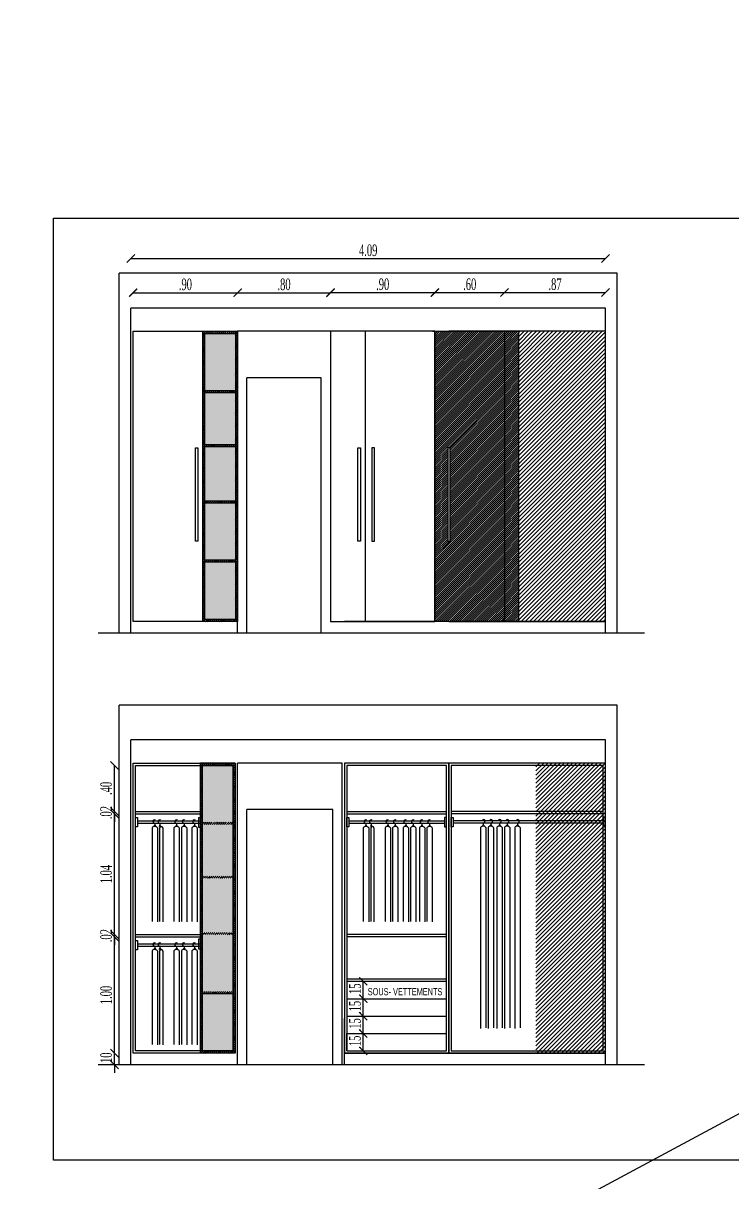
# Model space of a CAD drawing. Header units: inches. Extents: x -90 to 340, y -48 to 179.
# Drawn here: x 130.19 to 136.31, y 3.75 to 13.74 of the extents above; entities that cross this region are included whole.
import ezdxf

# ---------------------------------------------------------------- set-up
doc = ezdxf.new("R2010")
doc.units = ezdxf.units.IN
doc.header["$MEASUREMENT"] = 0
doc.layers.get('Defpoints').update_dxf_attribs({"lineweight": 15})
doc.layers.add('TEXTE', color=1, linetype='Continuous', lineweight=20)
doc.styles.add('facade', font='times.ttf', dxfattribs={"width": 0.6})
doc.styles.add('style2', font='swisscl.ttf')
doc.dimstyles.new('facade', dxfattribs={"dimscale": 0, "dimtxt": 0.08, "dimasz": 0.04, "dimexe": 0.1, "dimexo": 0.15, "dimgap": 0.01, "dimtad": 1, "dimzin": 4, "dimdsep": 46, "dimtxsty": 'facade', "dimblk": 'ARCHTICK', "dimcen": 0, "dimse1": 1, "dimse2": 1, "dimclrd": 140, "dimclre": 253, "dimclrt": 2, "dimazin": 1, "dimtm": 1e-09, "dimtfac": 1, "dimtix": 1, "dimtmove": 1, "dimatfit": 3, "dimldrblk": 'ARCHTICK', "dimfxl": 0.1, "dimtzin": 0, "dimlwd": -1, "dimarcsym": 0})

# ---------------------------------------------------------------- blocks, each defined once
blk = doc.blocks.new('_ArchTick')
at = {"color": 0, "linetype": 'ByBlock', "const_width": 0.15}
blk.add_lwpolyline([(-0.5, -0.5), (0.5, 0.5)], dxfattribs=at)
blk = doc.blocks.new('*D90')
at = {"color": 140}
blk.add_line((131.1382, 11.4141), (132.0382, 11.4141), dxfattribs=at)
at = {"layer": 'Defpoints', "color": 0}
for p in [(132.0382, 11.4141), (131.1382, 11.0813), (132.0382, 11.0813)]:
    blk.add_point(p, dxfattribs=at)
at = {"color": 140, "xscale": 0.07, "yscale": 0.07, "zscale": 0.07, "rotation": 180}
blk.add_blockref('_ArchTick', (131.1382, 11.4141), dxfattribs=at)
at = {"color": 140, "xscale": 0.07, "yscale": 0.07, "zscale": 0.07}
blk.add_blockref('_ArchTick', (132.0382, 11.4141), dxfattribs=at)
at = {"color": 6, "insert": (131.5882, 11.4851), "char_height": 0.1, "attachment_point": 5, "style": 'facade'}
blk.add_mtext('.90', dxfattribs=at)
blk = doc.blocks.new('*D82')
at = {"color": 140}
blk.add_line((132.0382, 11.4141), (132.8382, 11.4141), dxfattribs=at)
at = {"layer": 'Defpoints', "color": 0}
for p in [(132.8382, 11.4141), (132.0382, 11.0813), (132.8382, 11.0813)]:
    blk.add_point(p, dxfattribs=at)
at = {"color": 140, "xscale": 0.07, "yscale": 0.07, "zscale": 0.07, "rotation": 180}
blk.add_blockref('_ArchTick', (132.0382, 11.4141), dxfattribs=at)
at = {"color": 140, "xscale": 0.07, "yscale": 0.07, "zscale": 0.07}
blk.add_blockref('_ArchTick', (132.8382, 11.4141), dxfattribs=at)
at = {"color": 6, "insert": (132.4382, 11.4851), "char_height": 0.1, "attachment_point": 5, "style": 'facade'}
blk.add_mtext('.80', dxfattribs=at)
blk = doc.blocks.new('*D91')
at = {"color": 140}
blk.add_line((131.1182, 11.7078), (135.2082, 11.7078), dxfattribs=at)
at = {"layer": 'Defpoints', "color": 0}
for p in [(135.2082, 11.7078), (131.1182, 11.1949), (135.2082, 11.1949)]:
    blk.add_point(p, dxfattribs=at)
at = {"color": 140, "xscale": 0.07, "yscale": 0.07, "zscale": 0.07, "rotation": 180}
blk.add_blockref('_ArchTick', (131.1182, 11.7078), dxfattribs=at)
at = {"color": 140, "xscale": 0.07, "yscale": 0.07, "zscale": 0.07}
blk.add_blockref('_ArchTick', (135.2082, 11.7078), dxfattribs=at)
at = {"color": 6, "insert": (133.1632, 11.7788), "char_height": 0.1, "attachment_point": 5, "style": 'facade'}
blk.add_mtext('4.09', dxfattribs=at)
blk = doc.blocks.new('*D92')
at = {"color": 140}
for p, q in [((130.9769, 4.8613), (130.9769, 4.9313)), ((130.9769, 4.7613), (130.9769, 4.8613)), ((130.9769, 4.7613), (130.9769, 4.6913))]:
    blk.add_line(p, q, dxfattribs=at)
at = {"layer": 'Defpoints', "color": 0}
for p in [(130.9769, 4.8613), (131.1806, 4.8613), (131.1806, 4.7613)]:
    blk.add_point(p, dxfattribs=at)
at = {"color": 140, "xscale": 0.07, "yscale": 0.07, "zscale": 0.07}
for p, rotation in [((130.9769, 4.8613), 270), ((130.9769, 4.7613), 90)]:
    blk.add_blockref('_ArchTick', p, dxfattribs=dict(at, rotation=rotation))
at = {"color": 6, "insert": (130.9059, 4.8113), "char_height": 0.1, "attachment_point": 5, "rotation": 90, "style": 'facade'}
blk.add_mtext('.10', dxfattribs=at)
blk = doc.blocks.new('*D93')
at = {"color": 140}
blk.add_line((130.9769, 4.8613), (130.9769, 5.8646), dxfattribs=at)
at = {"layer": 'Defpoints', "color": 0}
for p in [(130.9769, 5.8646), (131.1582, 5.8646), (131.1582, 4.8613)]:
    blk.add_point(p, dxfattribs=at)
at = {"color": 140, "xscale": 0.07, "yscale": 0.07, "zscale": 0.07}
for p, rotation in [((130.9769, 5.8646), 90), ((130.9769, 4.8613), 270)]:
    blk.add_blockref('_ArchTick', p, dxfattribs=dict(at, rotation=rotation))
at = {"color": 6, "insert": (130.9059, 5.363), "char_height": 0.1, "attachment_point": 5, "rotation": 90, "style": 'facade'}
blk.add_mtext('1.00', dxfattribs=at)
blk = doc.blocks.new('*D94')
at = {"color": 140}
for p, q in [((130.9769, 5.8846), (130.9769, 5.9546)), ((130.9769, 5.8646), (130.9769, 5.8846)), ((130.9769, 5.8646), (130.9769, 5.7946))]:
    blk.add_line(p, q, dxfattribs=at)
at = {"layer": 'Defpoints', "color": 0}
for p in [(130.9769, 5.8846), (131.1582, 5.8846), (131.1582, 5.8646)]:
    blk.add_point(p, dxfattribs=at)
at = {"color": 140, "xscale": 0.07, "yscale": 0.07, "zscale": 0.07}
for p, rotation in [((130.9769, 5.8846), 270), ((130.9769, 5.8646), 90)]:
    blk.add_blockref('_ArchTick', p, dxfattribs=dict(at, rotation=rotation))
at = {"color": 6, "insert": (130.9059, 5.8746), "char_height": 0.1, "attachment_point": 5, "rotation": 90, "style": 'facade'}
blk.add_mtext('.02', dxfattribs=at)
blk = doc.blocks.new('*D95')
at = {"color": 140}
blk.add_line((130.9769, 5.8846), (130.9769, 6.9246), dxfattribs=at)
at = {"layer": 'Defpoints', "color": 0}
for p in [(130.9769, 6.9246), (131.1582, 6.9246), (131.1582, 5.8846)]:
    blk.add_point(p, dxfattribs=at)
at = {"color": 140, "xscale": 0.07, "yscale": 0.07, "zscale": 0.07}
for p, rotation in [((130.9769, 6.9246), 90), ((130.9769, 5.8846), 270)]:
    blk.add_blockref('_ArchTick', p, dxfattribs=dict(at, rotation=rotation))
at = {"color": 6, "insert": (130.9059, 6.4046), "char_height": 0.1, "attachment_point": 5, "rotation": 90, "style": 'facade'}
blk.add_mtext('1.04', dxfattribs=at)
blk = doc.blocks.new('*D96')
at = {"color": 140}
for p, q in [((130.9769, 6.9446), (130.9769, 7.0146)), ((130.9769, 6.9246), (130.9769, 6.9446)), ((130.9769, 6.9246), (130.9769, 6.8546))]:
    blk.add_line(p, q, dxfattribs=at)
at = {"layer": 'Defpoints', "color": 0}
for p in [(130.9769, 6.9446), (131.1582, 6.9446), (131.1582, 6.9246)]:
    blk.add_point(p, dxfattribs=at)
at = {"color": 140, "xscale": 0.07, "yscale": 0.07, "zscale": 0.07}
for p, rotation in [((130.9769, 6.9446), 270), ((130.9769, 6.9246), 90)]:
    blk.add_blockref('_ArchTick', p, dxfattribs=dict(at, rotation=rotation))
at = {"color": 6, "insert": (130.9059, 6.9346), "char_height": 0.1, "attachment_point": 5, "rotation": 90, "style": 'facade'}
blk.add_mtext('.02', dxfattribs=at)
blk = doc.blocks.new('*D97')
at = {"color": 140}
blk.add_line((130.9769, 6.9446), (130.9769, 7.3413), dxfattribs=at)
at = {"layer": 'Defpoints', "color": 0}
for p in [(130.9769, 7.3413), (131.1582, 7.3413), (131.1582, 6.9446)]:
    blk.add_point(p, dxfattribs=at)
at = {"color": 140, "xscale": 0.07, "yscale": 0.07, "zscale": 0.07}
for p, rotation in [((130.9769, 7.3413), 90), ((130.9769, 6.9446), 270)]:
    blk.add_blockref('_ArchTick', p, dxfattribs=dict(at, rotation=rotation))
at = {"color": 6, "insert": (130.9059, 7.143), "char_height": 0.1, "attachment_point": 5, "rotation": 90, "style": 'facade'}
blk.add_mtext('.40', dxfattribs=at)
blk = doc.blocks.new('*D83')
at = {"color": 140}
blk.add_line((133.1206, 4.8813), (133.1206, 5.0313), dxfattribs=at)
at = {"layer": 'Defpoints', "color": 0}
for p in [(133.1206, 5.0313), (133.1206, 5.0313), (133.1206, 4.8813)]:
    blk.add_point(p, dxfattribs=at)
at = {"color": 140, "xscale": 0.07, "yscale": 0.07, "zscale": 0.07}
for p, rotation in [((133.1206, 5.0313), 90), ((133.1206, 4.8813), 270)]:
    blk.add_blockref('_ArchTick', p, dxfattribs=dict(at, rotation=rotation))
at = {"color": 6, "insert": (133.0496, 4.9563), "char_height": 0.1, "attachment_point": 5, "rotation": 90, "style": 'facade'}
blk.add_mtext('.15', dxfattribs=at)
blk = doc.blocks.new('*D84')
at = {"color": 140}
blk.add_line((133.1206, 5.0313), (133.1206, 5.1813), dxfattribs=at)
at = {"layer": 'Defpoints', "color": 0}
for p in [(133.0402, 5.1813), (133.1206, 5.1813), (133.1206, 5.0313)]:
    blk.add_point(p, dxfattribs=at)
at = {"color": 140, "xscale": 0.07, "yscale": 0.07, "zscale": 0.07}
for p, rotation in [((133.1206, 5.1813), 90), ((133.1206, 5.0313), 270)]:
    blk.add_blockref('_ArchTick', p, dxfattribs=dict(at, rotation=rotation))
at = {"color": 6, "insert": (133.0496, 5.1063), "char_height": 0.1, "attachment_point": 5, "rotation": 90, "style": 'facade'}
blk.add_mtext('.15', dxfattribs=at)
blk = doc.blocks.new('*D85')
at = {"color": 140}
blk.add_line((133.1206, 5.1813), (133.1206, 5.3313), dxfattribs=at)
at = {"layer": 'Defpoints', "color": 0}
for p in [(133.0402, 5.3313), (133.1206, 5.3313), (133.0402, 5.1813)]:
    blk.add_point(p, dxfattribs=at)
at = {"color": 140, "xscale": 0.07, "yscale": 0.07, "zscale": 0.07}
for p, rotation in [((133.1206, 5.3313), 90), ((133.1206, 5.1813), 270)]:
    blk.add_blockref('_ArchTick', p, dxfattribs=dict(at, rotation=rotation))
at = {"color": 6, "insert": (133.0496, 5.2563), "char_height": 0.1, "attachment_point": 5, "rotation": 90, "style": 'facade'}
blk.add_mtext('.15', dxfattribs=at)
blk = doc.blocks.new('*D86')
at = {"color": 140}
blk.add_line((133.1206, 5.3313), (133.1206, 5.4813), dxfattribs=at)
at = {"layer": 'Defpoints', "color": 0}
for p in [(133.0402, 5.4813), (133.1206, 5.4813), (133.0402, 5.3313)]:
    blk.add_point(p, dxfattribs=at)
at = {"color": 140, "xscale": 0.07, "yscale": 0.07, "zscale": 0.07}
for p, rotation in [((133.1206, 5.4813), 90), ((133.1206, 5.3313), 270)]:
    blk.add_blockref('_ArchTick', p, dxfattribs=dict(at, rotation=rotation))
at = {"color": 6, "insert": (133.0496, 5.4063), "char_height": 0.1, "attachment_point": 5, "rotation": 90, "style": 'facade'}
blk.add_mtext('.15', dxfattribs=at)
blk = doc.blocks.new('*D87')
at = {"color": 140}
blk.add_line((132.8382, 11.415), (133.7382, 11.415), dxfattribs=at)
at = {"layer": 'Defpoints', "color": 0}
for p in [(133.7382, 11.415), (132.8382, 11.0813), (133.7382, 11.0813)]:
    blk.add_point(p, dxfattribs=at)
at = {"color": 140, "xscale": 0.07, "yscale": 0.07, "zscale": 0.07, "rotation": 180}
blk.add_blockref('_ArchTick', (132.8382, 11.415), dxfattribs=at)
at = {"color": 140, "xscale": 0.07, "yscale": 0.07, "zscale": 0.07}
blk.add_blockref('_ArchTick', (133.7382, 11.415), dxfattribs=at)
at = {"color": 6, "insert": (133.2882, 11.486), "char_height": 0.1, "attachment_point": 5, "style": 'facade'}
blk.add_mtext('.90', dxfattribs=at)
blk = doc.blocks.new('*D88')
at = {"color": 140}
blk.add_line((133.7382, 11.415), (134.3382, 11.415), dxfattribs=at)
at = {"layer": 'Defpoints', "color": 0}
for p in [(134.3382, 11.415), (133.7382, 11.0813), (134.3382, 11.0813)]:
    blk.add_point(p, dxfattribs=at)
at = {"color": 140, "xscale": 0.07, "yscale": 0.07, "zscale": 0.07, "rotation": 180}
blk.add_blockref('_ArchTick', (133.7382, 11.415), dxfattribs=at)
at = {"color": 140, "xscale": 0.07, "yscale": 0.07, "zscale": 0.07}
blk.add_blockref('_ArchTick', (134.3382, 11.415), dxfattribs=at)
at = {"color": 6, "insert": (134.0382, 11.486), "char_height": 0.1, "attachment_point": 5, "style": 'facade'}
blk.add_mtext('.60', dxfattribs=at)
blk = doc.blocks.new('*D89')
at = {"color": 140}
blk.add_line((134.3382, 11.415), (135.2082, 11.415), dxfattribs=at)
at = {"layer": 'Defpoints', "color": 0}
for p in [(135.2082, 11.415), (134.3382, 11.0813), (135.2082, 11.0813)]:
    blk.add_point(p, dxfattribs=at)
at = {"color": 140, "xscale": 0.07, "yscale": 0.07, "zscale": 0.07, "rotation": 180}
blk.add_blockref('_ArchTick', (134.3382, 11.415), dxfattribs=at)
at = {"color": 140, "xscale": 0.07, "yscale": 0.07, "zscale": 0.07}
blk.add_blockref('_ArchTick', (135.2082, 11.415), dxfattribs=at)
at = {"color": 6, "insert": (134.7732, 11.486), "char_height": 0.1, "attachment_point": 5, "style": 'facade'}
blk.add_mtext('.87', dxfattribs=at)

msp = doc.modelspace()

# ---------------------------------------------------------------- hatches: boundary and pattern name
h = msp.add_hatch()
h.set_pattern_fill('ANSI31', color=44, scale=0.1, style=0)
h.paths.add_polyline_path([(132.03825, 11.08125), (131.73825, 11.08125), (131.73825, 8.58125), (132.03825, 8.58125)])
h.paths.add_polyline_path([(132.02025, 8.59925), (131.75625, 8.59925), (131.75625, 11.06325), (132.02025, 11.06325)], flags=16)
h.paths.add_polyline_path([(131.75625, 10.10682), (131.75625, 10.08882), (132.02025, 10.08882), (132.02025, 10.10682)], flags=0)
h.paths.add_polyline_path([(132.02025, 10.55313), (132.02025, 10.57113), (131.75625, 10.57113), (131.75625, 10.55313)], flags=0)
h.paths.add_polyline_path([(131.75625, 9.62216), (131.75625, 9.60416), (132.02025, 9.60416), (132.02025, 9.62216)], flags=0)
h.paths.add_polyline_path([(131.75625, 9.11305), (131.75625, 9.09505), (132.02025, 9.09505), (132.02025, 9.11305)], flags=0)
h = msp.add_hatch(color=33)
h.set_gradient(color1=(153, 114, 76), one_color=1, tint=1, name='INVCYLINDER')
h.paths.add_polyline_path([(132.02025, 10.57113), (132.02025, 11.06325), (131.75625, 11.06325), (131.75625, 10.57113)])
h = msp.add_hatch()
h.set_pattern_fill('ANSI31', color=44, scale=0.1, style=0)
h.paths.add_polyline_path([(143.17663, 11.08125), (142.72663, 11.08125), (142.72663, 8.58125), (143.17663, 8.58125)])
h.paths.add_polyline_path([(142.79807, 10.07785), (142.79807, 9.27438), (142.77601, 9.27438), (142.77601, 10.07785)], flags=16)
h.paths.add_polyline_path([(137.82663, 11.08125), (137.37663, 11.08125), (137.37663, 8.58125), (137.82663, 8.58125)])
h.paths.add_polyline_path([(137.75519, 10.07785), (137.77725, 10.07785), (137.77725, 9.27438), (137.75519, 9.27438)], flags=16)
h.paths.add_polyline_path([(134.33825, 11.08125), (133.73825, 11.08125), (133.73825, 8.58125), (134.33825, 8.58125)])
h.paths.add_polyline_path([(133.8705, 9.27438), (133.84844, 9.27438), (133.84844, 10.07785), (133.8705, 10.07785)], flags=16)
h = msp.add_hatch()
h.set_pattern_fill('ANSI31', color=44, scale=0.1, style=0)
h.paths.add_polyline_path([(134.45825, 11.08125), (134.33825, 11.08125), (134.33825, 8.58125), (134.45825, 8.58125)])
h = msp.add_hatch()
h.set_pattern_fill('ANSI31', color=256, scale=0.2, style=0)
h.paths.add_polyline_path([(135.20825, 11.08125), (134.45825, 11.08125), (134.45825, 8.58125), (135.20825, 8.58125)])
h = msp.add_hatch(color=33)
h.set_gradient(color1=(153, 114, 76), one_color=1, tint=1, name='INVCYLINDER')
h.paths.add_polyline_path([(132.02025, 10.55313), (131.75625, 10.55313), (131.75625, 10.10682), (132.02025, 10.10682)])
h = msp.add_hatch(color=33)
h.set_gradient(color1=(153, 114, 76), one_color=1, tint=1, name='INVCYLINDER')
h.paths.add_polyline_path([(132.02025, 10.08882), (131.75625, 10.08882), (131.75625, 9.62216), (132.02025, 9.62216)])
h = msp.add_hatch(color=33)
h.set_gradient(color1=(153, 114, 76), one_color=1, tint=1, name='INVCYLINDER')
h.paths.add_polyline_path([(132.02025, 9.60416), (131.75625, 9.60416), (131.75625, 9.11305), (132.02025, 9.11305)])
h = msp.add_hatch(color=33)
h.set_gradient(color1=(153, 114, 76), one_color=1, tint=1, name='INVCYLINDER')
h.paths.add_polyline_path([(132.02025, 9.09505), (131.75625, 9.09505), (131.75625, 8.59925), (132.02025, 8.59925)])
h = msp.add_hatch()
h.set_pattern_fill('ANSI31', color=44, scale=0.1, style=0)
h.set_pattern_definition([(45, (-0.02, -3.719946), (-0.0088388348, 0.0088388348), [])])
h.paths.add_polyline_path([(132.01825, 7.36131), (131.71825, 7.36131), (131.71825, 4.86131), (132.01825, 4.86131)])
h.paths.add_polyline_path([(132.00025, 4.87931), (131.73625, 4.87931), (131.73625, 7.34331), (132.00025, 7.34331)], flags=16)
h.paths.add_polyline_path([(131.73625, 6.38688), (131.73625, 6.36888), (132.00025, 6.36888), (132.00025, 6.38688)], flags=0)
h.paths.add_polyline_path([(132.00025, 6.83318), (132.00025, 6.85118), (131.73625, 6.85118), (131.73625, 6.83318)], flags=0)
h.paths.add_polyline_path([(131.73625, 5.90221), (131.73625, 5.88421), (132.00025, 5.88421), (132.00025, 5.90221)], flags=0)
h.paths.add_polyline_path([(131.73625, 5.39311), (131.73625, 5.37511), (132.00025, 5.37511), (132.00025, 5.39311)], flags=0)
h = msp.add_hatch(color=33)
h.set_gradient(color1=(153, 114, 76), one_color=1, tint=1, name='INVCYLINDER')
h.paths.add_polyline_path([(132.00025, 6.85118), (132.00025, 7.34331), (131.73625, 7.34331), (131.73625, 6.85118)])
h = msp.add_hatch()
h.set_pattern_fill('ANSI31', color=256, scale=0.2, style=0)
h.paths.add_polyline_path([(134.60825, 4.86131), (135.20825, 4.86131), (135.20825, 7.36131), (134.60825, 7.36131)])
h = msp.add_hatch(color=33)
h.set_gradient(color1=(153, 114, 76), one_color=1, tint=1, name='INVCYLINDER')
h.paths.add_polyline_path([(132.00025, 6.83318), (131.73625, 6.83318), (131.73625, 6.38688), (132.00025, 6.38688)])
h = msp.add_hatch(color=33)
h.set_gradient(color1=(153, 114, 76), one_color=1, tint=1, name='INVCYLINDER')
h.paths.add_polyline_path([(132.00025, 6.36888), (131.73625, 6.36888), (131.73625, 5.90221), (132.00025, 5.90221)])
h = msp.add_hatch(color=33)
h.set_gradient(color1=(153, 114, 76), one_color=1, tint=1, name='INVCYLINDER')
h.paths.add_polyline_path([(132.00025, 5.88421), (131.73625, 5.88421), (131.73625, 5.39311), (132.00025, 5.39311)])
h = msp.add_hatch(color=33)
h.set_gradient(color1=(153, 114, 76), one_color=1, tint=1, name='INVCYLINDER')
h.paths.add_polyline_path([(132.00025, 5.37511), (131.73625, 5.37511), (131.73625, 4.87931), (132.00025, 4.87931)])

# ---------------------------------------------------------------- linework, layer by layer
for p, q in [((191.65262, 34.06126), (117.50468, -5.79253)), ((131.13825, 11.08125), (131.73825, 11.08125)), ((131.73825, 11.08125), (131.73825, 8.58125)), ((132.93825, 11.08125), (132.03825, 11.08125)), ((132.03825, 8.48125), (132.03825, 11.08125)), ((133.13825, 11.08125), (133.13825, 8.58125)), ((133.71825, 11.08125), (133.73825, 11.08125)), ((133.73825, 11.08125), (133.73825, 8.58125)), ((133.73825, 11.08125), (134.33825, 11.08125)), ((133.85825, 11.08125), (134.45825, 11.08125)), ((134.33825, 11.08125), (134.33825, 8.58125)), ((134.45825, 11.08125), (134.45825, 8.58125)), ((135.20825, 8.58125), (135.20825, 11.08125)), ((132.75825, 10.68125), (132.11825, 10.68125)), ((132.11825, 8.48125), (132.11825, 10.68125)), ((132.75825, 8.48125), (132.75825, 10.68125)), ((131.75625, 10.57113), (132.02025, 10.57113)), ((131.75625, 10.55313), (132.02025, 10.55313)), ((131.75625, 10.10682), (132.02025, 10.10682)), ((131.75625, 10.08882), (132.02025, 10.08882)), ((131.75625, 9.62216), (132.02025, 9.62216)), ((131.75625, 9.60416), (132.02025, 9.60416)), ((131.75625, 9.11305), (132.02025, 9.11305)), ((131.75625, 9.09505), (132.02025, 9.09505)), ((135.20825, 8.58125), (132.95825, 8.58125)), ((132.01825, 7.36131), (131.71825, 7.36131)), ((131.71825, 7.36131), (131.71825, 4.86131)), ((132.93825, 7.36131), (132.03825, 7.36131)), ((132.03825, 4.76131), (132.03825, 7.36131)), ((132.93825, 4.76131), (132.93825, 7.36131)), ((135.20825, 4.86131), (135.20825, 7.36131)), ((131.15825, 6.94464), (131.71825, 6.94464)), ((131.15825, 6.92464), (131.71825, 6.92464)), ((131.15825, 6.92464), (131.71825, 6.92464)), ((132.85825, 6.96131), (132.11825, 6.96131)), ((132.11825, 4.76131), (132.11825, 6.96131)), ((132.85825, 4.76131), (132.85825, 6.96131)), ((132.97825, 6.94464), (133.83825, 6.94464)), ((132.97825, 6.92464), (133.83825, 6.92464)), ((132.97825, 6.92464), (133.83825, 6.92464)), ((135.18825, 6.94464), (133.87825, 6.94464)), ((135.18825, 6.92464), (133.87825, 6.92464)), ((131.17601, 6.86266), (131.71825, 6.86266)), ((131.17601, 6.84266), (131.71825, 6.84266)), ((131.30138, 6.80417), (131.30138, 5.99643)), ((131.32387, 6.82646), (131.3146, 6.81375)), ((131.32387, 6.83801), (131.32387, 6.82646)), ((131.32387, 6.82646), (131.33424, 6.81366)), ((131.34741, 6.80336), (131.34741, 5.99338)), ((131.36892, 6.82646), (131.35965, 6.81375)), ((131.36642, 6.80417), (131.36642, 5.99643)), ((131.36892, 6.83801), (131.36892, 6.82646)), ((131.36892, 6.82646), (131.37928, 6.81366)), ((131.39245, 6.80336), (131.39245, 5.99338)), ((131.48901, 6.80417), (131.48901, 5.99643)), ((131.51151, 6.82646), (131.50224, 6.81375)), ((131.51151, 6.83801), (131.51151, 6.82646)), ((131.51151, 6.82646), (131.52188, 6.81366)), ((131.53504, 6.80336), (131.53504, 5.99338)), ((131.55406, 6.80417), (131.55406, 5.99643)), ((131.57656, 6.82646), (131.56729, 6.81375)), ((131.57656, 6.83801), (131.57656, 6.82646)), ((131.57656, 6.82646), (131.58692, 6.81366)), ((131.60009, 6.80336), (131.60009, 5.99338)), ((131.6439, 6.80417), (131.6439, 5.99643)), ((131.66639, 6.82646), (131.65713, 6.81375)), ((131.66639, 6.83801), (131.66639, 6.82646)), ((131.66639, 6.82646), (131.67676, 6.81366)), ((131.68993, 6.80336), (131.68993, 5.99338)), ((132.99601, 6.86266), (133.82048, 6.86266)), ((132.99601, 6.84266), (133.82048, 6.84266)), ((133.12138, 6.80417), (133.12138, 5.99643)), ((133.14387, 6.82646), (133.1346, 6.81375)), ((133.14387, 6.83801), (133.14387, 6.82646)), ((133.14387, 6.82646), (133.15424, 6.81366)), ((133.16741, 6.80336), (133.16741, 5.99338)), ((133.18892, 6.82646), (133.17965, 6.81375)), ((133.18642, 6.80417), (133.18642, 5.99643)), ((133.18892, 6.83801), (133.18892, 6.82646)), ((133.18892, 6.82646), (133.19928, 6.81366)), ((133.21245, 6.80336), (133.21245, 5.99338)), ((133.30901, 6.80417), (133.30901, 5.99643)), ((133.33151, 6.82646), (133.32224, 6.81375)), ((133.33151, 6.83801), (133.33151, 6.82646)), ((133.33151, 6.82646), (133.34188, 6.81366)), ((133.35504, 6.80336), (133.35504, 5.99338)), ((133.37406, 6.80417), (133.37406, 5.99643)), ((133.39656, 6.82646), (133.38729, 6.81375)), ((133.39656, 6.83801), (133.39656, 6.82646)), ((133.39656, 6.82646), (133.40692, 6.81366)), ((133.42009, 6.80336), (133.42009, 5.99338)), ((133.4639, 6.80417), (133.4639, 5.99643)), ((133.48639, 6.82646), (133.47713, 6.81375)), ((133.48639, 6.83801), (133.48639, 6.82646)), ((133.48639, 6.82646), (133.49676, 6.81366)), ((133.50993, 6.80336), (133.50993, 5.99338)), ((133.52895, 6.80417), (133.52895, 5.99643)), ((133.55144, 6.82646), (133.54217, 6.81375)), ((133.55144, 6.83801), (133.55144, 6.82646)), ((133.55144, 6.82646), (133.56181, 6.81366)), ((133.57498, 6.80336), (133.57498, 5.99338)), ((133.60417, 6.80417), (133.60417, 5.99643)), ((133.62667, 6.82646), (133.6174, 6.81375)), ((133.62667, 6.83801), (133.62667, 6.82646)), ((133.62667, 6.82646), (133.63703, 6.81366)), ((133.6502, 6.80336), (133.6502, 5.99338)), ((133.66922, 6.80417), (133.66922, 5.99643)), ((133.69171, 6.82646), (133.68244, 6.81375)), ((133.69171, 6.83801), (133.69171, 6.82646)), ((133.69171, 6.82646), (133.70208, 6.81366)), ((133.71525, 6.80336), (133.71525, 5.99338)), ((133.89601, 6.86579), (135.19048, 6.86579)), ((133.89601, 6.84579), (135.19048, 6.84579)), ((134.13125, 6.80649), (134.13125, 5.07585)), ((134.15478, 6.82959), (134.14441, 6.81679)), ((134.15478, 6.84114), (134.15478, 6.82959)), ((134.15478, 6.82959), (134.16405, 6.81688)), ((134.17728, 6.8073), (134.17728, 5.0789)), ((134.19629, 6.80649), (134.19629, 5.07585)), ((134.21983, 6.82959), (134.20946, 6.81679)), ((134.21983, 6.84114), (134.21983, 6.82959)), ((134.21983, 6.82959), (134.2291, 6.81688)), ((134.24232, 6.8073), (134.24232, 5.0789)), ((134.27152, 6.80649), (134.27152, 5.07585)), ((134.29506, 6.82959), (134.28469, 6.81679)), ((134.29506, 6.84114), (134.29506, 6.82959)), ((134.29506, 6.82959), (134.30432, 6.81688)), ((134.31755, 6.8073), (134.31755, 5.0789)), ((134.33657, 6.80649), (134.33657, 5.07585)), ((134.3601, 6.82959), (134.34973, 6.81679)), ((134.3601, 6.84114), (134.3601, 6.82959)), ((134.3601, 6.82959), (134.36937, 6.81688)), ((134.3826, 6.8073), (134.3826, 5.0789)), ((134.4264, 6.80649), (134.4264, 5.07585)), ((134.44994, 6.82959), (134.43957, 6.81679)), ((134.44994, 6.84114), (134.44994, 6.82959)), ((134.44994, 6.82959), (134.45921, 6.81688)), ((134.47243, 6.8073), (134.47243, 5.0789)), ((131.15825, 4.88131), (131.15825, 5.93131)), ((133.83825, 4.88131), (133.83825, 5.93131)), ((131.15825, 5.88464), (131.71825, 5.88464)), ((131.15825, 5.86464), (131.71825, 5.86464)), ((131.17601, 5.80266), (131.71825, 5.80266)), ((133.83825, 5.88464), (132.97825, 5.88464)), ((133.83825, 5.86464), (132.97825, 5.86464)), ((133.83825, 5.86464), (132.97825, 5.86464)), ((131.17601, 5.78266), (131.71825, 5.78266)), ((131.30138, 5.74417), (131.30138, 4.93643)), ((131.32387, 5.76646), (131.3146, 5.75375)), ((131.32387, 5.77801), (131.32387, 5.76646)), ((131.32387, 5.76646), (131.33424, 5.75366)), ((131.34741, 5.74336), (131.34741, 4.93338)), ((131.36892, 5.76646), (131.35965, 5.75375)), ((131.36642, 5.74417), (131.36642, 4.93643)), ((131.36892, 5.77801), (131.36892, 5.76646)), ((131.36892, 5.76646), (131.37928, 5.75366)), ((131.39245, 5.74336), (131.39245, 4.93338)), ((131.48901, 5.74417), (131.48901, 4.93643)), ((131.51151, 5.76646), (131.50224, 5.75375)), ((131.51151, 5.77801), (131.51151, 5.76646)), ((131.51151, 5.76646), (131.52188, 5.75366)), ((131.53504, 5.74336), (131.53504, 4.93338)), ((131.55406, 5.74417), (131.55406, 4.93643)), ((131.57656, 5.76646), (131.56729, 5.75375)), ((131.57656, 5.77801), (131.57656, 5.76646)), ((131.57656, 5.76646), (131.58692, 5.75366)), ((131.60009, 5.74336), (131.60009, 4.93338)), ((131.6439, 5.74417), (131.6439, 4.93643)), ((131.66639, 5.76646), (131.65713, 5.75375)), ((131.66639, 5.77801), (131.66639, 5.76646)), ((131.66639, 5.76646), (131.67676, 5.75366)), ((131.68993, 5.74336), (131.68993, 4.93338)), ((132.97825, 5.50131), (133.83825, 5.50131)), ((132.97825, 5.48131), (133.83825, 5.48131)), ((131.73625, 5.37511), (132.00025, 5.37511)), ((132.97825, 5.33131), (133.83825, 5.33131)), ((132.95825, 4.76131), (132.95825, 5.16131)), ((132.97825, 5.18131), (133.83825, 5.18131)), ((132.97825, 4.88131), (132.97825, 5.03131)), ((132.97825, 5.03131), (133.83825, 5.03131)), ((135.20825, 4.86131), (132.95825, 4.86131))]:
    msp.add_line(p, q)
at = {"color": 1}
for p, q in [((135.30825, 11.58125), (131.01825, 11.58125)), ((131.01825, 8.48125), (131.01825, 11.58125)), ((135.30825, 8.48125), (135.30825, 11.58125)), ((135.20825, 11.28125), (131.11825, 11.28125)), ((131.11825, 8.48125), (131.11825, 11.28125)), ((131.11825, 8.48125), (131.11825, 11.28125)), ((135.20825, 8.48125), (135.20825, 11.28125)), ((135.54525, 8.48125), (130.83713, 8.48125)), ((135.30825, 7.86131), (131.01825, 7.86131)), ((131.01825, 4.76131), (131.01825, 7.86131)), ((135.30825, 4.76131), (135.30825, 7.86131)), ((135.20825, 7.56131), (131.11825, 7.56131)), ((131.11825, 4.76131), (131.11825, 7.56131)), ((131.11825, 4.76131), (131.11825, 7.56131)), ((135.20825, 4.76131), (135.20825, 7.56131)), ((135.54525, 4.76131), (130.83713, 4.76131))]:
    msp.add_line(p, q, dxfattribs=at)
for points in [[(130.45197, 12.05714), (143.46424, 12.05714), (143.46424, 3.94033), (130.45197, 3.94033)], [(132.03825, 8.58125), (131.13825, 8.58125), (131.13825, 11.08125), (132.03825, 11.08125)], [(131.73825, 11.08125), (132.03825, 11.08125), (132.03825, 8.58125), (131.73825, 8.58125)], [(131.75625, 11.06325), (132.02025, 11.06325), (132.02025, 8.59925), (131.75625, 8.59925)], [(132.83825, 8.58125), (133.73825, 8.58125), (133.73825, 11.08125), (132.83825, 11.08125)], [(131.6743, 10.07785), (131.69636, 10.07785), (131.69636, 9.27438), (131.6743, 9.27438)], [(133.0743, 10.07785), (133.09636, 10.07785), (133.09636, 9.27438), (133.0743, 9.27438)], [(133.21718, 10.07785), (133.19512, 10.07785), (133.19512, 9.27438), (133.21718, 9.27438)], [(133.8705, 10.07785), (133.84844, 10.07785), (133.84844, 9.27438), (133.8705, 9.27438)], [(132.01825, 4.86131), (131.13825, 4.86131), (131.13825, 7.36131), (132.01825, 7.36131)], [(131.99825, 4.88131), (131.15825, 4.88131), (131.15825, 7.34131), (131.99825, 7.34131)], [(131.71825, 7.36131), (132.01825, 7.36131), (132.01825, 4.86131), (131.71825, 4.86131)], [(131.73625, 7.34331), (132.00025, 7.34331), (132.00025, 4.87931), (131.73625, 4.87931)], [(132.95825, 4.86131), (133.85825, 4.86131), (133.85825, 7.36131), (132.95825, 7.36131)], [(132.97825, 4.88131), (133.83825, 4.88131), (133.83825, 7.34131), (132.97825, 7.34131)], [(135.20825, 7.36131), (133.85825, 7.36131), (133.85825, 4.86131), (135.20825, 4.86131)], [(135.18825, 7.34131), (133.87825, 7.34131), (133.87825, 4.88131), (135.18825, 4.88131)], [(135.20825, 6.89619), (135.19048, 6.89619), (135.19048, 6.8154), (135.20825, 6.8154)], [(131.15825, 6.89306), (131.17601, 6.89306), (131.17601, 6.81227), (131.15825, 6.81227)], [(131.71825, 6.8899), (131.70048, 6.8899), (131.70048, 6.8091), (131.71825, 6.8091)], [(132.97825, 6.89306), (132.99601, 6.89306), (132.99601, 6.81227), (132.97825, 6.81227)], [(133.83825, 6.89306), (133.82048, 6.89306), (133.82048, 6.81227), (133.83825, 6.81227)], [(133.87825, 6.89357), (133.89601, 6.89357), (133.89601, 6.81278), (133.87825, 6.81278)], [(131.15825, 5.83306), (131.17601, 5.83306), (131.17601, 5.75227), (131.15825, 5.75227)], [(131.71825, 5.84306), (131.70048, 5.84306), (131.70048, 5.76227), (131.71825, 5.76227)]]:
    msp.add_lwpolyline(points, close=True)
for points in [[(131.56825, 11.08125), (132.03825, 11.08125), (132.03825, 8.58125), (131.56825, 8.58125)], [(133.85825, 8.58125), (135.20825, 8.58125), (135.20825, 11.08125), (133.85825, 11.08125)]]:
    msp.add_lwpolyline(points)
for centre in [(131.32387, 6.84059), (131.36892, 6.84059), (131.51151, 6.84059), (131.57656, 6.84059), (131.66639, 6.84059), (133.14387, 6.84059), (133.18892, 6.84059), (133.33151, 6.84059), (133.39656, 6.84059), (133.48639, 6.84059), (133.55144, 6.84059), (133.62667, 6.84059), (133.69171, 6.84059), (134.15478, 6.84372), (134.21983, 6.84372), (134.29506, 6.84372), (134.3601, 6.84372), (134.44994, 6.84372), (131.32387, 5.78059), (131.36892, 5.78059), (131.51151, 5.78059), (131.57656, 5.78059), (131.66639, 5.78059)]:
    msp.add_circle(centre, 0.00258)
for centre, radius, start, end in [((131.3241, 6.78736), 0.02827, 34.472823, 143.506798), ((131.32267, 6.85756), 0.01445, 52.757138, 275.175809), ((131.36772, 6.85756), 0.01445, 52.757138, 275.175809), ((131.3794, 6.80255), 0.01308, 3.560649, 172.867434), ((131.51174, 6.78736), 0.02827, 34.472823, 143.506798), ((131.51031, 6.85756), 0.01445, 52.757138, 275.175809), ((131.57679, 6.78736), 0.02827, 34.472823, 143.506798), ((131.57536, 6.85756), 0.01445, 52.757138, 275.175809), ((131.66663, 6.78736), 0.02827, 34.472823, 143.506798), ((131.6652, 6.85756), 0.01445, 52.757138, 275.175809), ((133.1441, 6.78736), 0.02827, 34.472823, 143.506798), ((133.14267, 6.85756), 0.01445, 52.757138, 275.175809), ((133.18772, 6.85756), 0.01445, 52.757138, 275.175809), ((133.1994, 6.80255), 0.01308, 3.560649, 172.867434), ((133.33174, 6.78736), 0.02827, 34.472823, 143.506798), ((133.33031, 6.85756), 0.01445, 52.757138, 275.175809), ((133.39679, 6.78736), 0.02827, 34.472823, 143.506798), ((133.39536, 6.85756), 0.01445, 52.757138, 275.175809), ((133.48663, 6.78736), 0.02827, 34.472823, 143.506798), ((133.4852, 6.85756), 0.01445, 52.757138, 275.175809), ((133.55167, 6.78736), 0.02827, 34.472823, 143.506798), ((133.55024, 6.85756), 0.01445, 52.757138, 275.175809), ((133.6269, 6.78736), 0.02827, 34.472823, 143.506798), ((133.62547, 6.85756), 0.01445, 52.757138, 275.175809), ((133.69194, 6.78736), 0.02827, 34.472823, 143.506798), ((133.69052, 6.85756), 0.01445, 52.757138, 275.175809), ((134.15455, 6.79049), 0.02827, 36.493202, 145.527177), ((134.15598, 6.86069), 0.01445, 264.824191, 127.242862), ((134.2196, 6.79049), 0.02827, 36.493202, 145.527177), ((134.22103, 6.86069), 0.01445, 264.824191, 127.242862), ((134.29482, 6.79049), 0.02827, 36.493202, 145.527177), ((134.29625, 6.86069), 0.01445, 264.824191, 127.242862), ((134.35987, 6.79049), 0.02827, 36.493202, 145.527177), ((134.3613, 6.86069), 0.01445, 264.824191, 127.242862), ((134.44971, 6.79049), 0.02827, 36.493202, 145.527177), ((134.45114, 6.86069), 0.01445, 264.824191, 127.242862), ((131.32267, 5.79756), 0.01445, 52.757138, 275.175809), ((131.36772, 5.79756), 0.01445, 52.757138, 275.175809), ((131.51031, 5.79756), 0.01445, 52.757138, 275.175809), ((131.57536, 5.79756), 0.01445, 52.757138, 275.175809), ((131.6652, 5.79756), 0.01445, 52.757138, 275.175809), ((131.3241, 5.72736), 0.02827, 34.472823, 143.506798), ((131.3794, 5.74255), 0.01308, 3.560649, 172.867434), ((131.51174, 5.72736), 0.02827, 34.472823, 143.506798), ((131.57679, 5.72736), 0.02827, 34.472823, 143.506798), ((131.66663, 5.72736), 0.02827, 34.472823, 143.506798)]:
    msp.add_arc(centre, radius, start, end)

# ---------------------------------------------------------------- texts
at = {"layer": 'TEXTE', "insert": (133.15932, 5.42271), "char_height": 0.06174, "width": 0.730163, "attachment_point": 1, "style": 'style2'}
msp.add_mtext('SOUS- VETTEMENTS', dxfattribs=at)

# ---------------------------------------------------------------- dimensions: what is measured, and where the dimension line sits
at = {"color": 1}
for base, p1, p2, picture, middle in [((135.20825, 11.70775), (131.11825, 11.19489), (135.20825, 11.19489), '*D91', (133.16325, 11.77876)), ((132.03825, 11.41413), (131.13825, 11.08125), (132.03825, 11.08125), '*D90', (131.58825, 11.48514)), ((132.83825, 11.41413), (132.03825, 11.08125), (132.83825, 11.08125), '*D82', (132.43825, 11.48514)), ((133.73825, 11.41502), (132.83825, 11.08125), (133.73825, 11.08125), '*D87', (133.28825, 11.48603)), ((134.33825, 11.41502), (133.73825, 11.08125), (134.33825, 11.08125), '*D88', (134.03825, 11.48603)), ((135.20825, 11.41502), (134.33825, 11.08125), (135.20825, 11.08125), '*D89', (134.77325, 11.48603))]:
    dim = msp.add_linear_dim(base=base, p1=p1, p2=p2, dimstyle='facade', override={"dimscale": 1, "dimtxt": 0.1, "dimasz": 0.07, "dimgap": 0.02, "dimclrt": 6}, dxfattribs=at)
    dim.commit()
    dim.dimension.update_dxf_attribs({"geometry": picture, "text_midpoint": middle})
for base, p1, p2, picture, middle in [((130.97687, 7.34131), (131.15825, 6.94464), (131.15825, 7.34131), '*D97', (130.90586, 7.14297)), ((130.97687, 6.94464), (131.15825, 6.92464), (131.15825, 6.94464), '*D96', (130.90586, 6.93464)), ((130.97687, 6.92464), (131.15825, 5.88464), (131.15825, 6.92464), '*D95', (130.90586, 6.40464)), ((130.97687, 5.88464), (131.15825, 5.86464), (131.15825, 5.88464), '*D94', (130.90586, 5.87464)), ((130.97687, 5.86464), (131.15825, 4.86131), (131.15825, 5.86464), '*D93', (130.90586, 5.36297)), ((133.12062, 5.48131), (133.04024, 5.33131), (133.04024, 5.48131), '*D86', (133.04961, 5.40631)), ((133.12062, 5.33131), (133.04024, 5.18131), (133.04024, 5.33131), '*D85', (133.04961, 5.25631)), ((133.12062, 5.18131), (133.12062, 5.03131), (133.04024, 5.18131), '*D84', (133.04961, 5.10631)), ((133.12062, 5.03131), (133.12062, 4.88131), (133.12062, 5.03131), '*D83', (133.04961, 4.95631)), ((130.97687, 4.86131), (131.18056, 4.76131), (131.18056, 4.86131), '*D92', (130.90586, 4.81131))]:
    dim = msp.add_linear_dim(base=base, p1=p1, p2=p2, angle=90, dimstyle='facade', override={"dimscale": 1, "dimtxt": 0.1, "dimasz": 0.07, "dimgap": 0.02, "dimclrt": 6}, dxfattribs=at)
    dim.commit()
    dim.dimension.update_dxf_attribs({"geometry": picture, "text_midpoint": middle})

doc.saveas('drawing.dxf')
